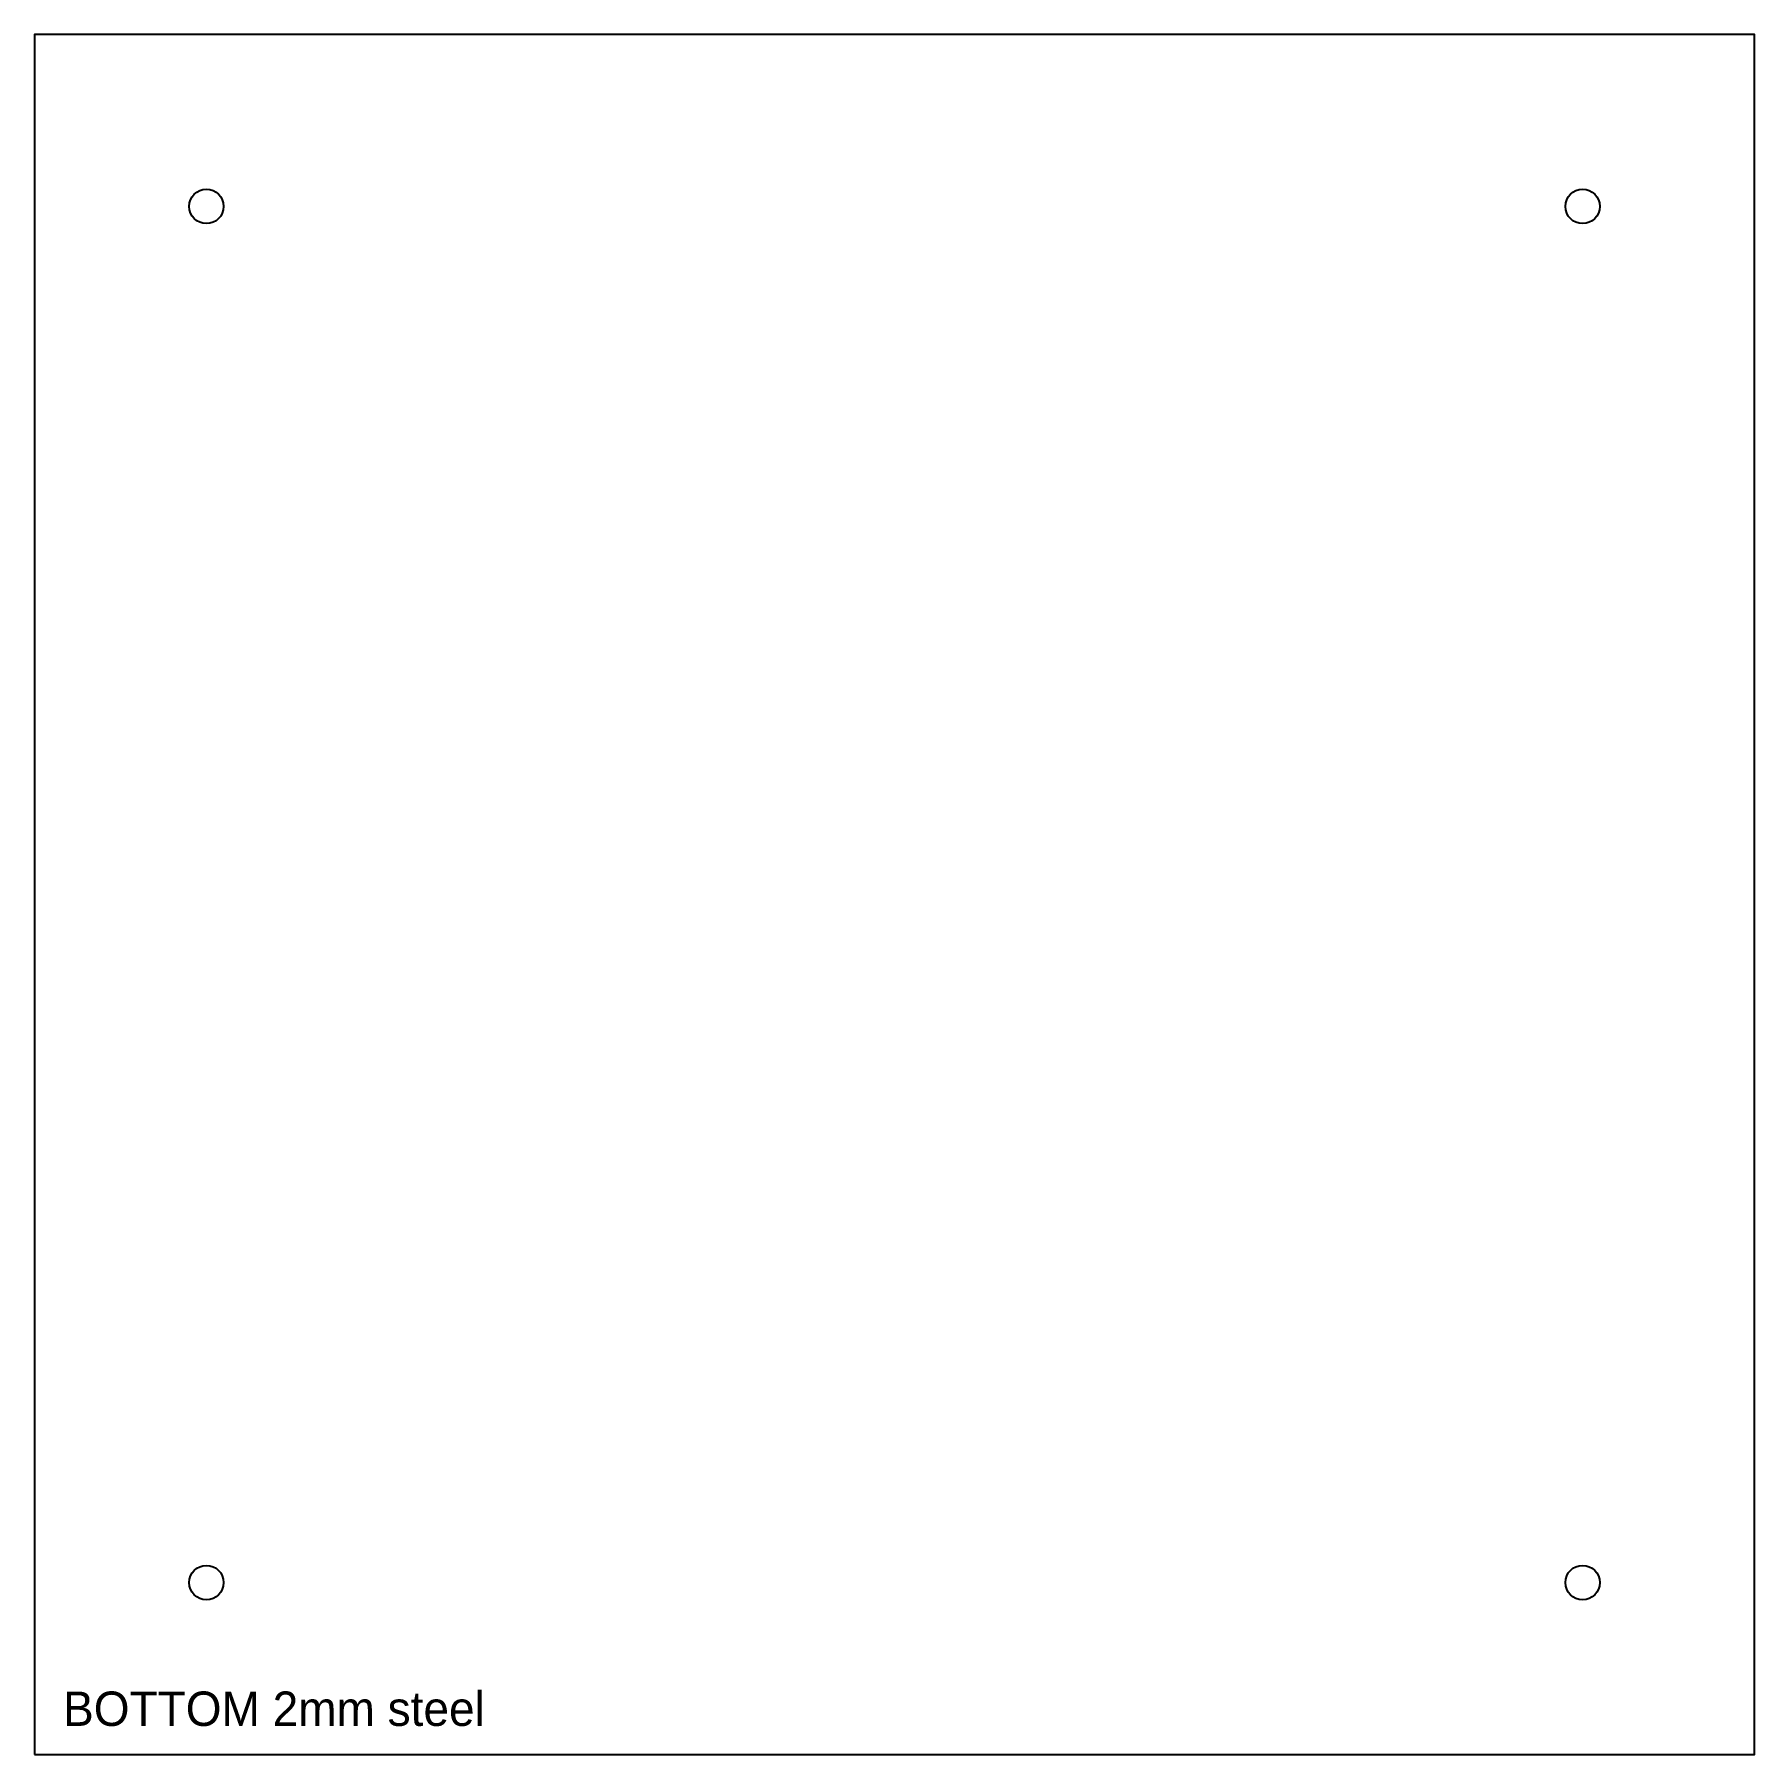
# Model space of a CAD drawing. Header units: millimetres. Extents: x 0 to 600, y 0 to 600.
import ezdxf

# ---------------------------------------------------------------- set-up
doc = ezdxf.new("R2010")
doc.units = ezdxf.units.MM
doc.layers.add('CUT', color=1, linetype='Continuous')
doc.layers.add('ENGRAVE', color=5, linetype='Continuous')

msp = doc.modelspace()

# ---------------------------------------------------------------- linework, layer by layer
at = {"layer": 'CUT'}
msp.add_lwpolyline([(0, 0), (600, 0), (600, 600), (0, 600)], close=True, dxfattribs=at)
for centre in [(60, 540), (540, 540), (60, 60), (540, 60)]:
    msp.add_circle(centre, 6, dxfattribs=at)

# ---------------------------------------------------------------- texts
at = {"layer": 'ENGRAVE'}
msp.add_text('BOTTOM 2mm steel', height=12, dxfattribs=at).set_placement((10, 10))

doc.saveas('drawing.dxf')
